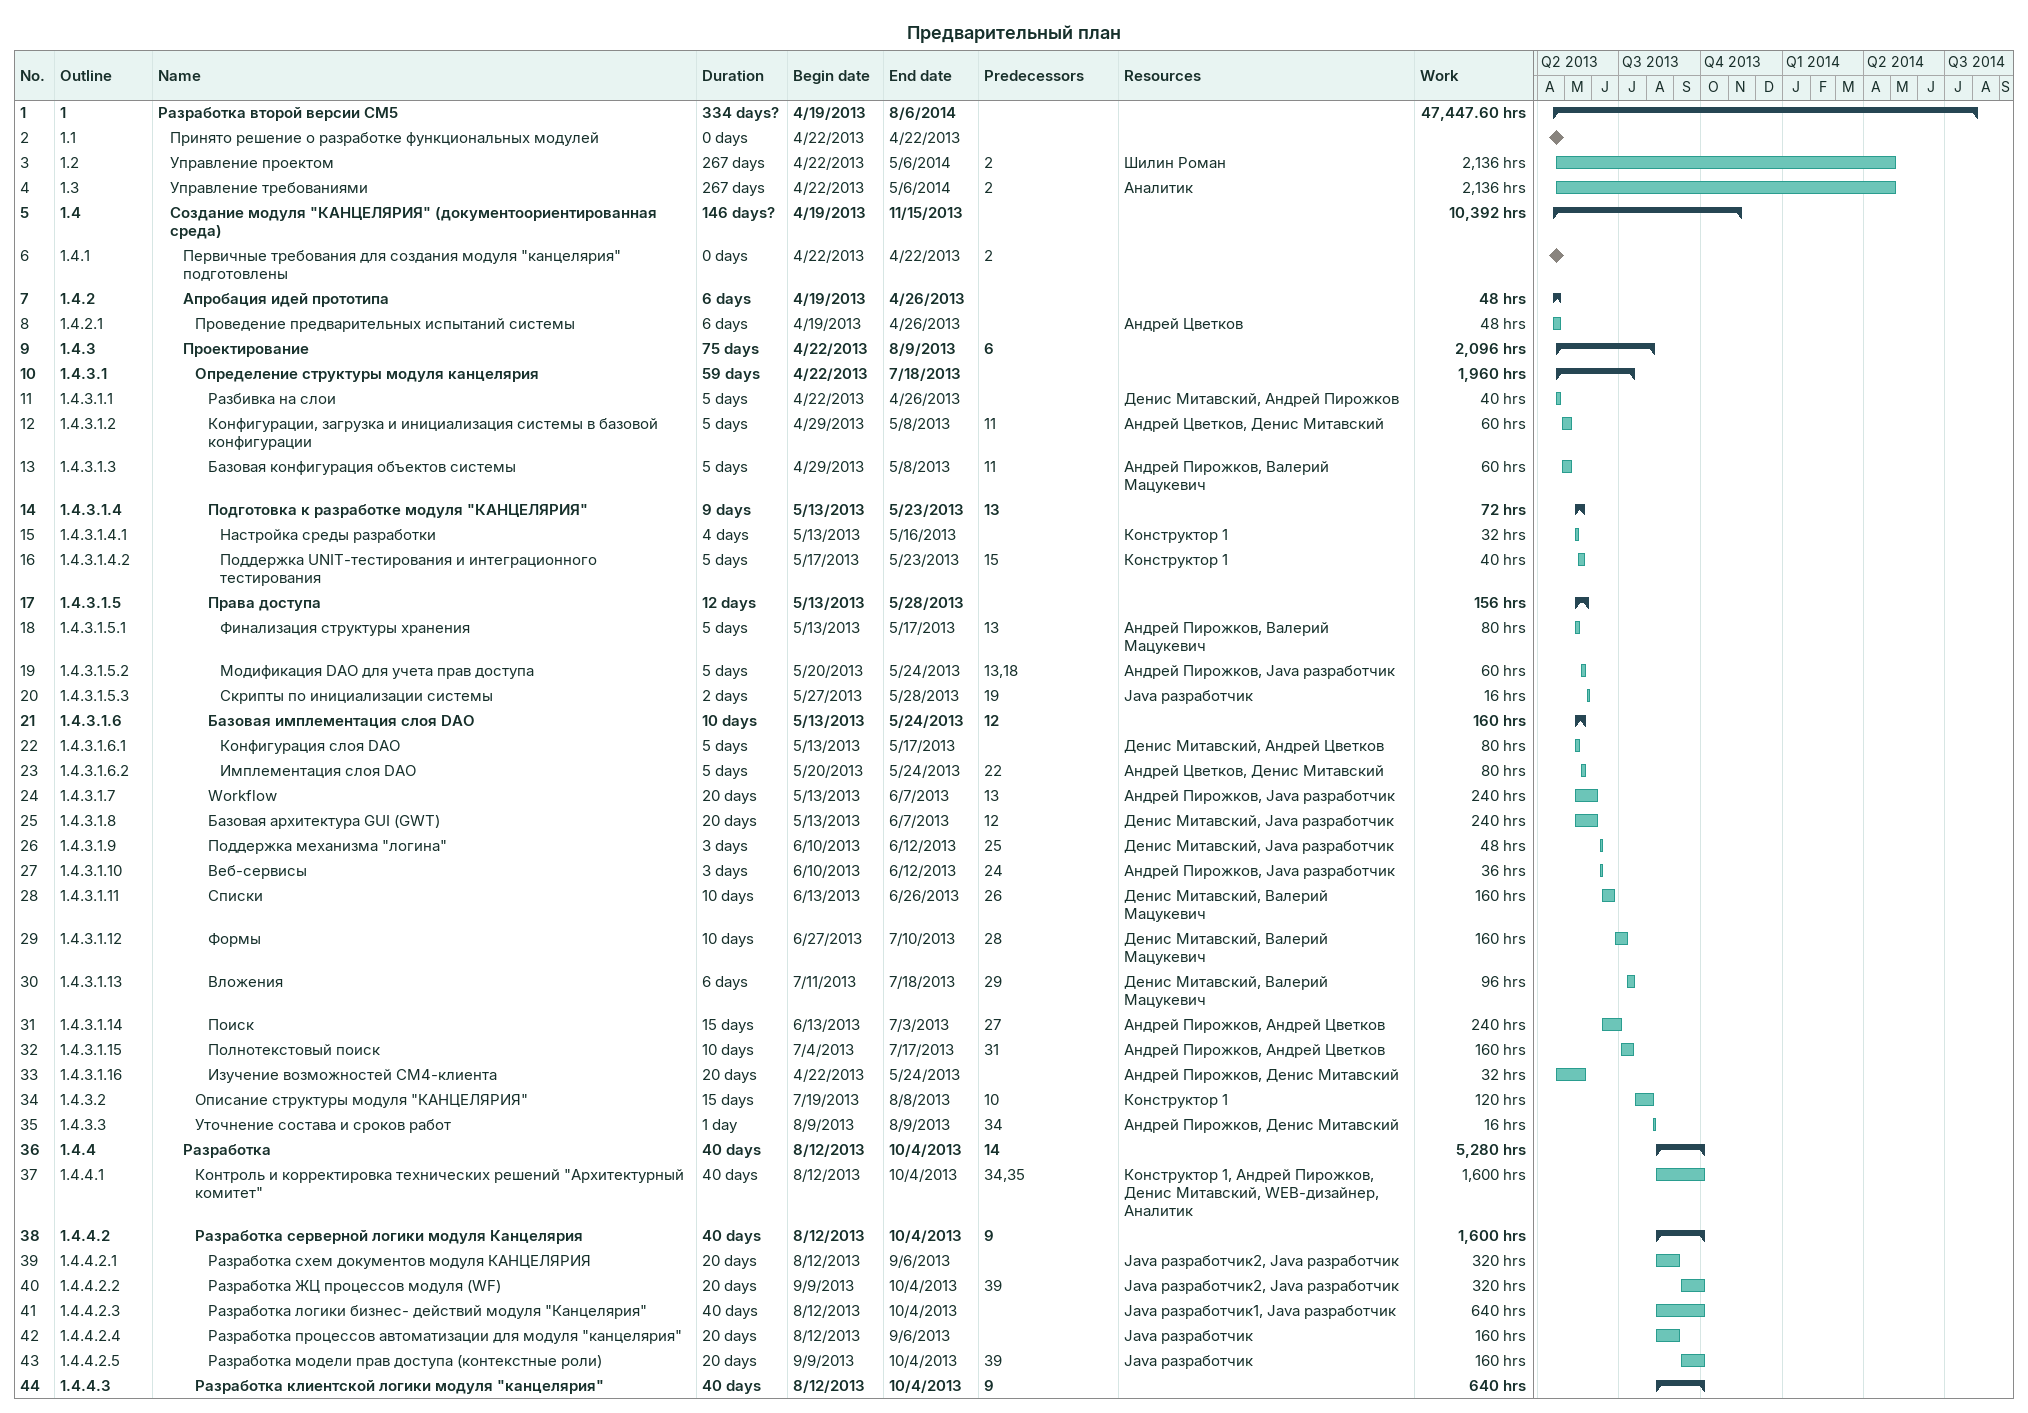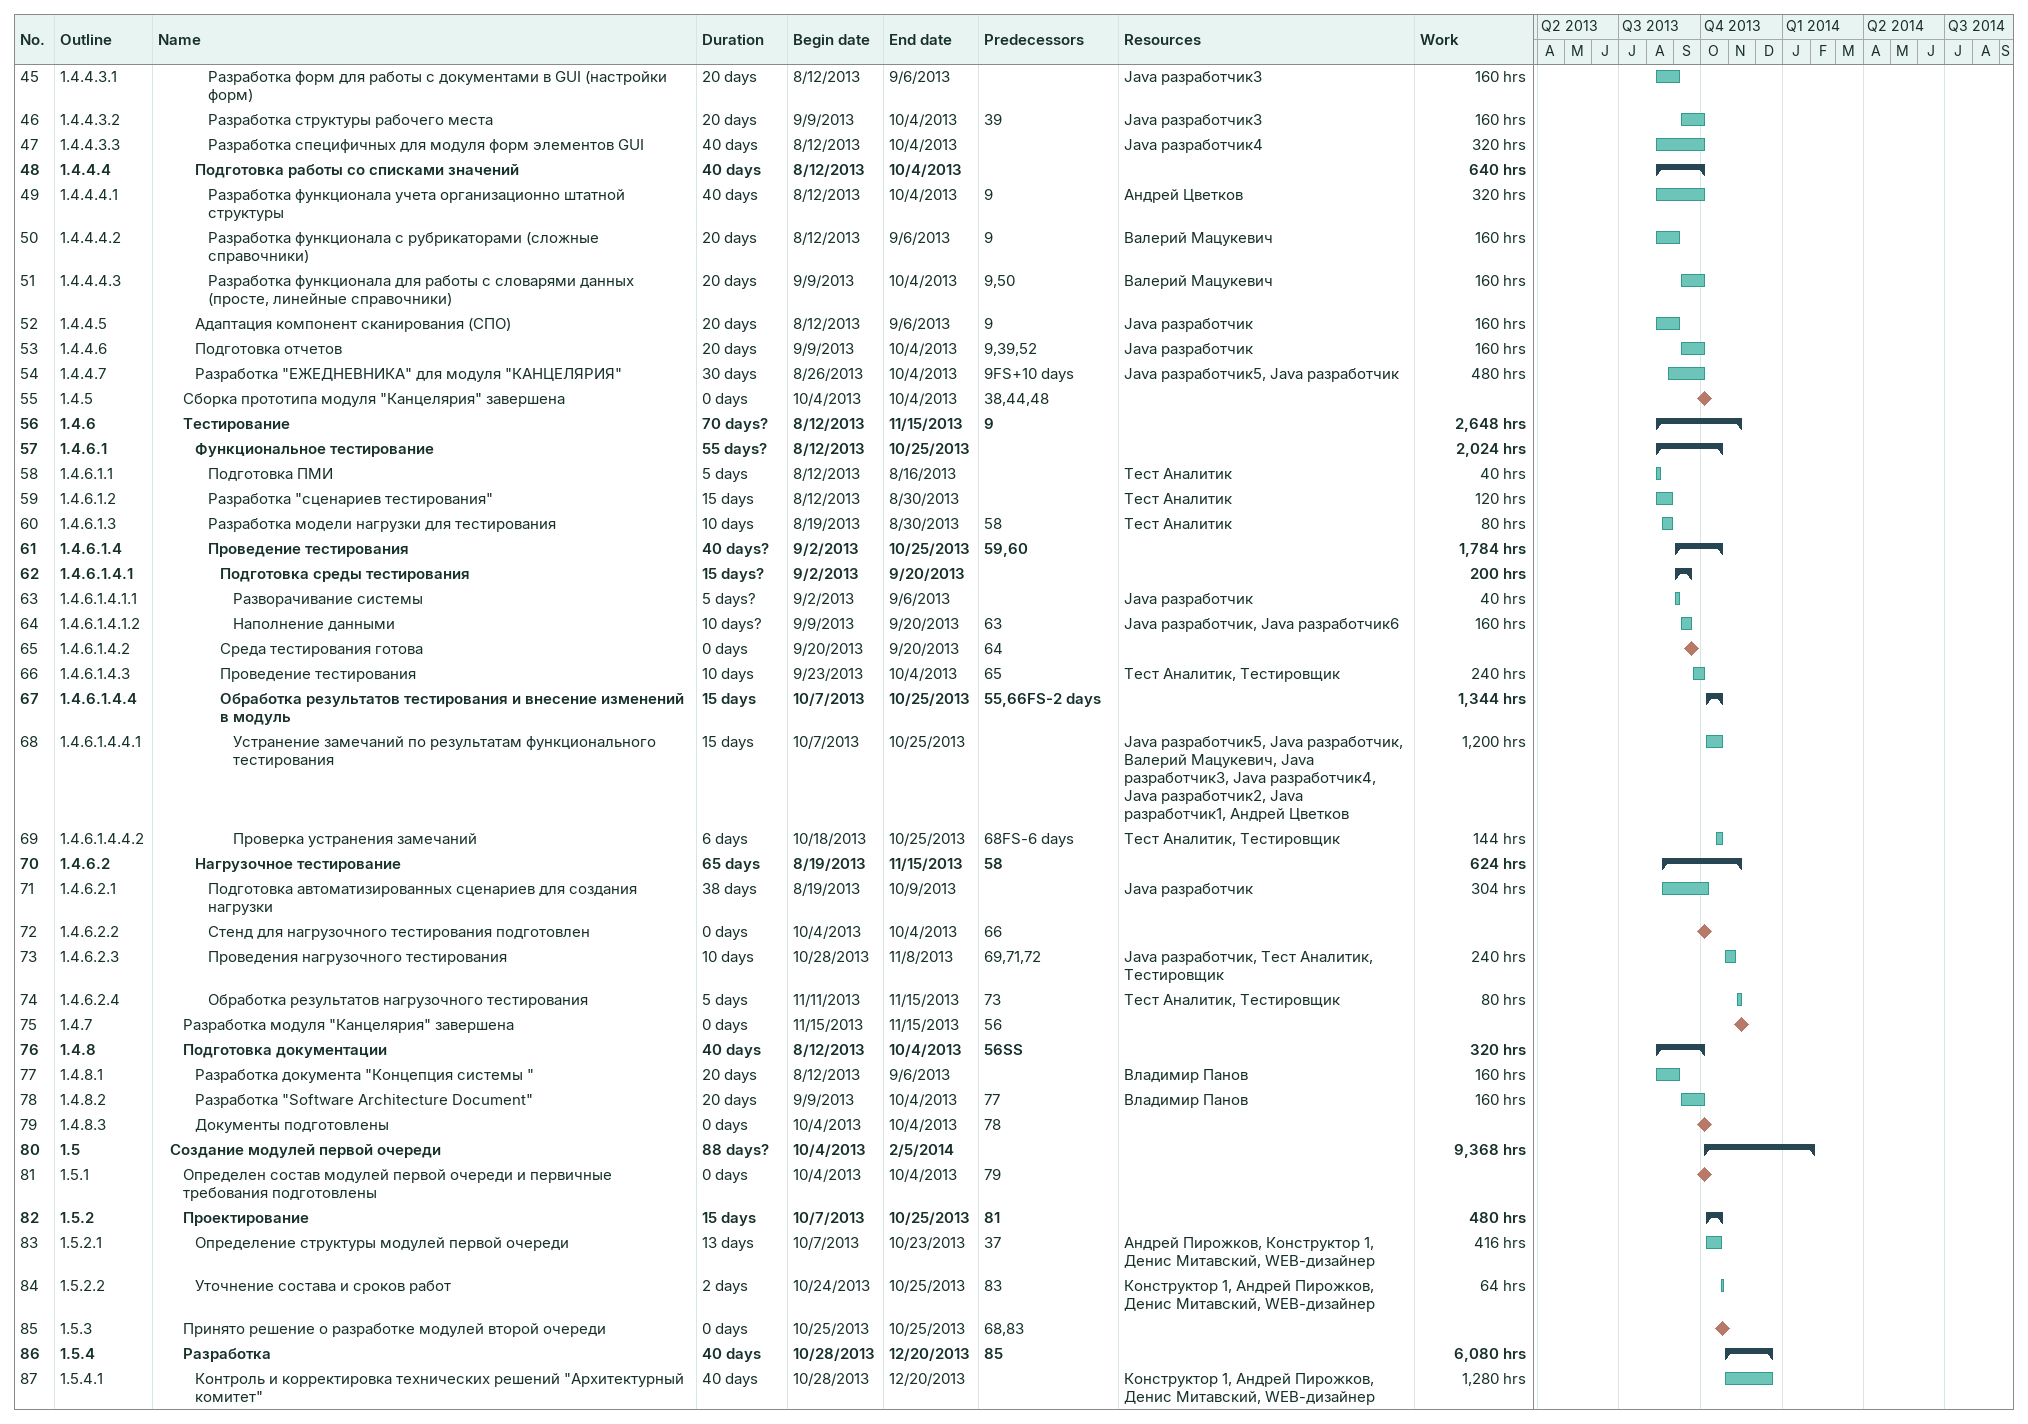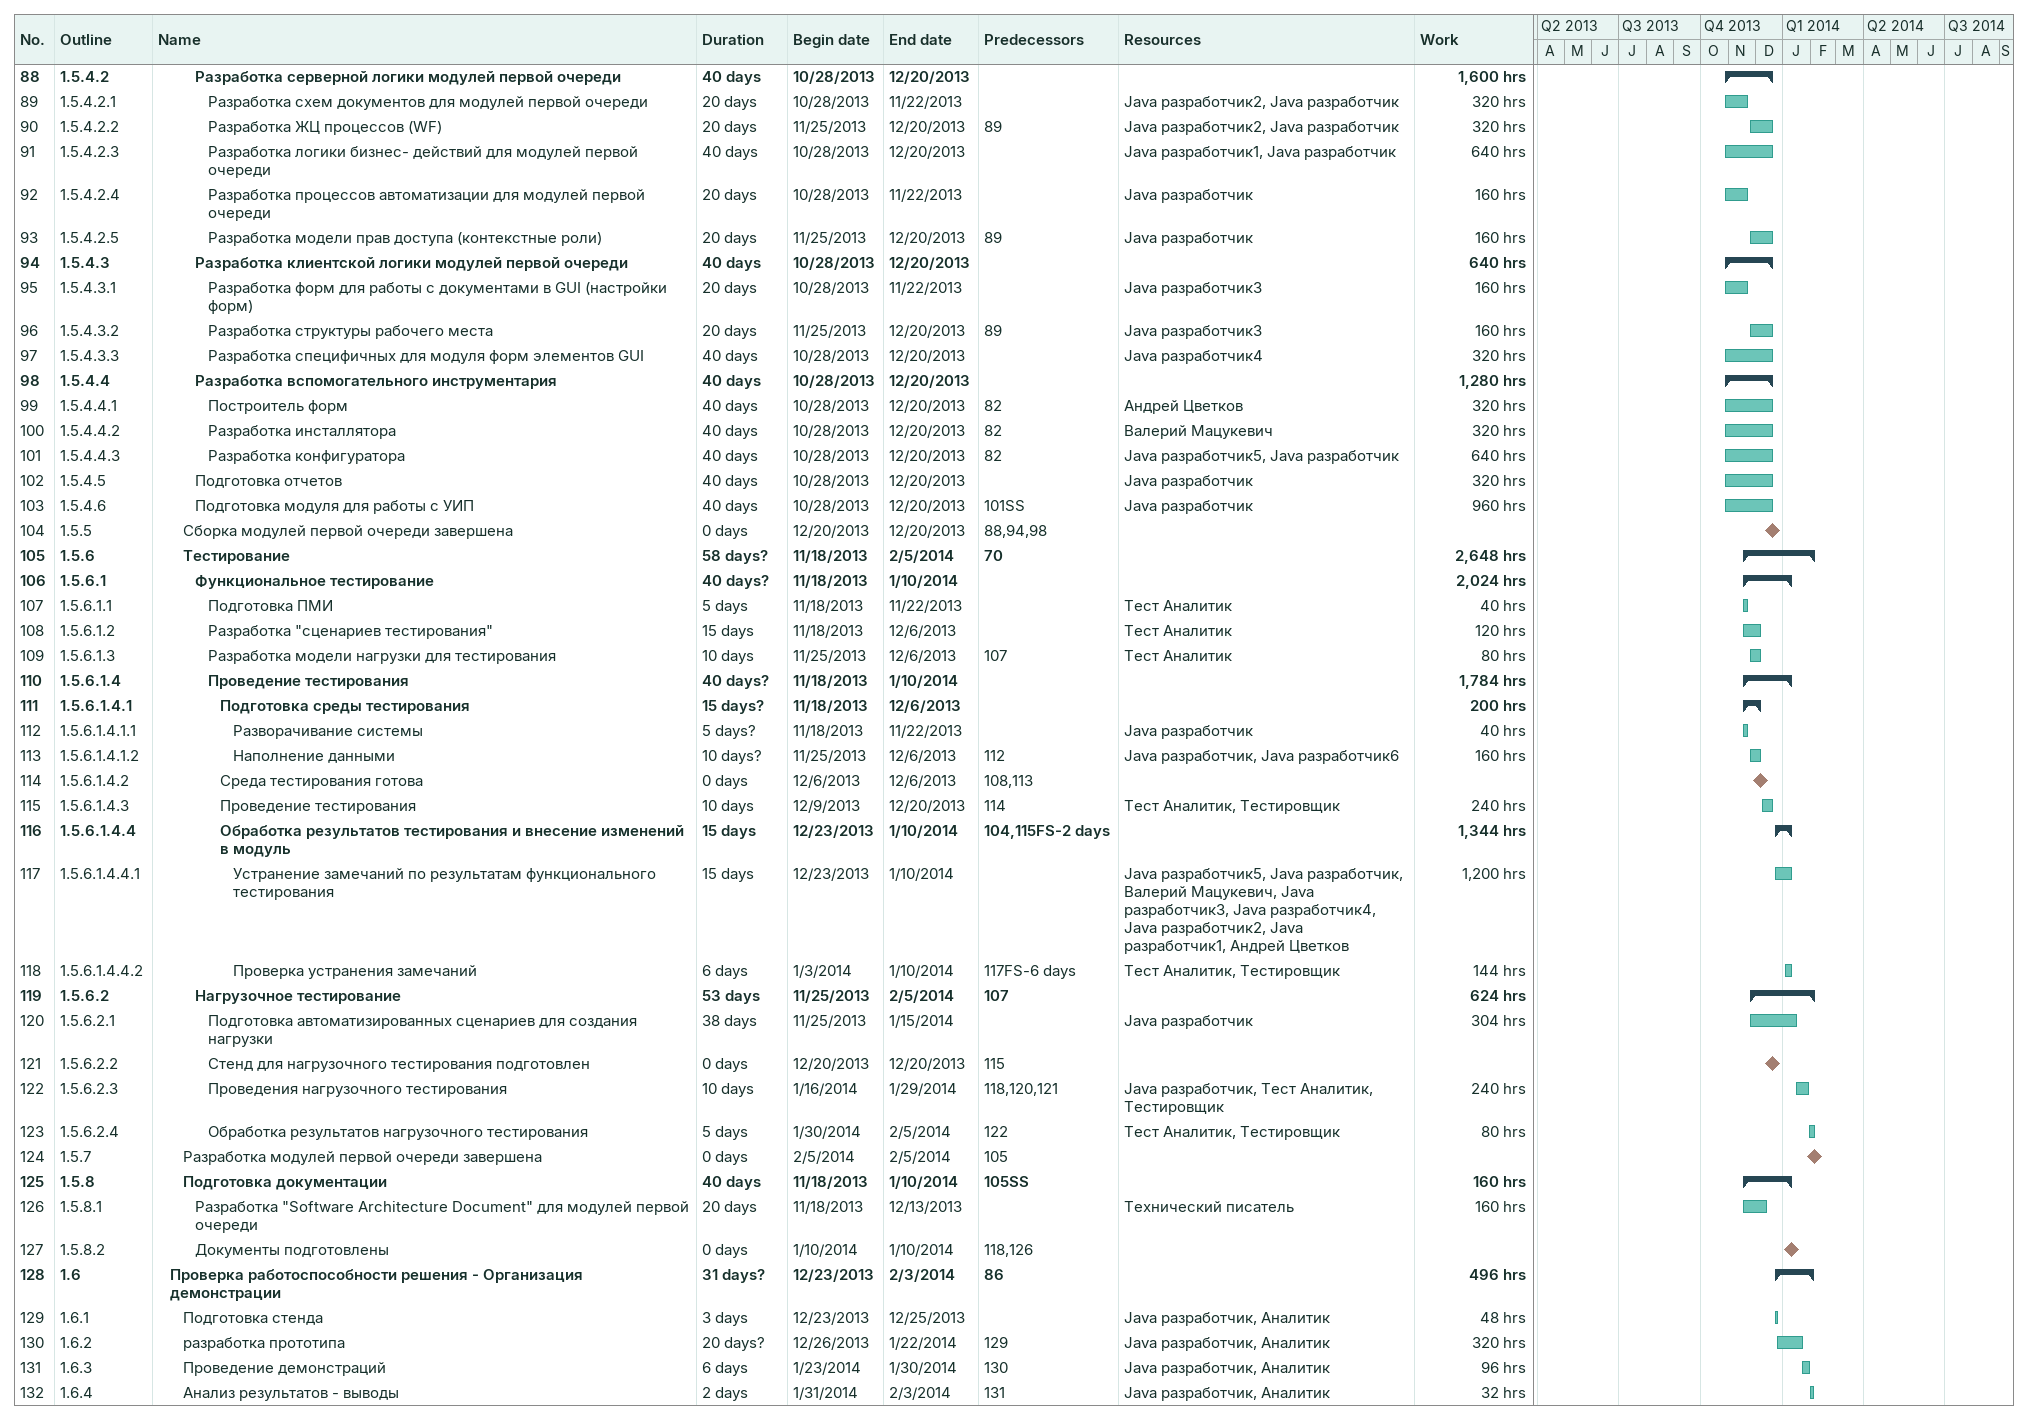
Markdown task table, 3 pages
Предварительный план

| ID | WBS | Task | Duration | Start | Finish | Predecessors | Resources | Work (h) |
|---|---|---|---|---|---|---|---|---|
| 1 | 1 | **Разработка второй версии CM5** | 334d? | 2013-04-19 | 2014-08-06 |  |  | 47447.60 |
| 2 | 1.1 | Принято решение о разработке функциональных модулей | 0d | 2013-04-22 | 2013-04-22 |  |  |  |
| 3 | 1.2 | Управление проектом | 267d | 2013-04-22 | 2014-05-06 | 2 | Шилин Роман | 2136 |
| 4 | 1.3 | Управление требованиями | 267d | 2013-04-22 | 2014-05-06 | 2 | Аналитик | 2136 |
| 5 | 1.4 | **Создание модуля "КАНЦЕЛЯРИЯ" (документоориентированная среда)** | 146d? | 2013-04-19 | 2013-11-15 |  |  | 10392 |
| 6 | 1.4.1 | Первичные требования для создания модуля "канцелярия" подготовлены | 0d | 2013-04-22 | 2013-04-22 | 2 |  |  |
| 7 | 1.4.2 | **Апробация идей прототипа** | 6d | 2013-04-19 | 2013-04-26 |  |  | 48 |
| 8 | 1.4.2.1 | Проведение предварительных испытаний системы | 6d | 2013-04-19 | 2013-04-26 |  | Андрей Цветков | 48 |
| 9 | 1.4.3 | **Проектирование** | 75d | 2013-04-22 | 2013-08-09 | 6 |  | 2096 |
| 10 | 1.4.3.1 | **Определение структуры модуля канцелярия** | 59d | 2013-04-22 | 2013-07-18 |  |  | 1960 |
| 11 | 1.4.3.1.1 | Разбивка на слои | 5d | 2013-04-22 | 2013-04-26 |  | Денис Митавский, Андрей Пирожков | 40 |
| 12 | 1.4.3.1.2 | Конфигурации, загрузка и инициализация системы в базовой конфигурации | 5d | 2013-04-29 | 2013-05-08 | 11 | Андрей Цветков, Денис Митавский | 60 |
| 13 | 1.4.3.1.3 | Базовая конфигурация объектов системы | 5d | 2013-04-29 | 2013-05-08 | 11 | Андрей Пирожков, Валерий Мацукевич | 60 |
| 14 | 1.4.3.1.4 | **Подготовка к разработке модуля "КАНЦЕЛЯРИЯ"** | 9d | 2013-05-13 | 2013-05-23 | 13 |  | 72 |
| 15 | 1.4.3.1.4.1 | Настройка среды разработки | 4d | 2013-05-13 | 2013-05-16 |  | Конструктор 1 | 32 |
| 16 | 1.4.3.1.4.2 | Поддержка UNIT-тестирования и интеграционного тестирования | 5d | 2013-05-17 | 2013-05-23 | 15 | Конструктор 1 | 40 |
| 17 | 1.4.3.1.5 | **Права доступа** | 12d | 2013-05-13 | 2013-05-28 |  |  | 156 |
| 18 | 1.4.3.1.5.1 | Финализация структуры хранения | 5d | 2013-05-13 | 2013-05-17 | 13 | Андрей Пирожков, Валерий Мацукевич | 80 |
| 19 | 1.4.3.1.5.2 | Модификация DAO для учета прав доступа | 5d | 2013-05-20 | 2013-05-24 | 13, 18 | Андрей Пирожков, Java разработчик | 60 |
| 20 | 1.4.3.1.5.3 | Скрипты по инициализации системы | 2d | 2013-05-27 | 2013-05-28 | 19 | Java разработчик | 16 |
| 21 | 1.4.3.1.6 | **Базовая имплементация слоя DAO** | 10d | 2013-05-13 | 2013-05-24 | 12 |  | 160 |
| 22 | 1.4.3.1.6.1 | Конфигурация слоя DAO | 5d | 2013-05-13 | 2013-05-17 |  | Денис Митавский, Андрей Цветков | 80 |
| 23 | 1.4.3.1.6.2 | Имплементация слоя DAO | 5d | 2013-05-20 | 2013-05-24 | 22 | Андрей Цветков, Денис Митавский | 80 |
| 24 | 1.4.3.1.7 | Workflow | 20d | 2013-05-13 | 2013-06-07 | 13 | Андрей Пирожков, Java разработчик | 240 |
| 25 | 1.4.3.1.8 | Базовая архитектура GUI (GWT) | 20d | 2013-05-13 | 2013-06-07 | 12 | Денис Митавский, Java разработчик | 240 |
| 26 | 1.4.3.1.9 | Поддержка механизма "логина" | 3d | 2013-06-10 | 2013-06-12 | 25 | Денис Митавский, Java разработчик | 48 |
| 27 | 1.4.3.1.10 | Веб-сервисы | 3d | 2013-06-10 | 2013-06-12 | 24 | Андрей Пирожков, Java разработчик | 36 |
| 28 | 1.4.3.1.11 | Списки | 10d | 2013-06-13 | 2013-06-26 | 26 | Денис Митавский, Валерий Мацукевич | 160 |
| 29 | 1.4.3.1.12 | Формы | 10d | 2013-06-27 | 2013-07-10 | 28 | Денис Митавский, Валерий Мацукевич | 160 |
| 30 | 1.4.3.1.13 | Вложения | 6d | 2013-07-11 | 2013-07-18 | 29 | Денис Митавский, Валерий Мацукевич | 96 |
| 31 | 1.4.3.1.14 | Поиск | 15d | 2013-06-13 | 2013-07-03 | 27 | Андрей Пирожков, Андрей Цветков | 240 |
| 32 | 1.4.3.1.15 | Полнотекстовый поиск | 10d | 2013-07-04 | 2013-07-17 | 31 | Андрей Пирожков, Андрей Цветков | 160 |
| 33 | 1.4.3.1.16 | Изучение возможностей CM4-клиента | 20d | 2013-04-22 | 2013-05-24 |  | Андрей Пирожков, Денис Митавский | 32 |
| 34 | 1.4.3.2 | Описание структуры модуля "КАНЦЕЛЯРИЯ" | 15d | 2013-07-19 | 2013-08-08 | 10 | Конструктор 1 | 120 |
| 35 | 1.4.3.3 | Уточнение состава и сроков работ | 1d | 2013-08-09 | 2013-08-09 | 34 | Андрей Пирожков, Денис Митавский | 16 |
| 36 | 1.4.4 | **Разработка** | 40d | 2013-08-12 | 2013-10-04 | 14 |  | 5280 |
| 37 | 1.4.4.1 | Контроль и корректировка технических решений "Архитектурный комитет" | 40d | 2013-08-12 | 2013-10-04 | 34, 35 | Конструктор 1, Андрей Пирожков, Денис Митавский, WEB-дизайнер, Аналитик | 1600 |
| 38 | 1.4.4.2 | **Разработка серверной логики модуля Канцелярия** | 40d | 2013-08-12 | 2013-10-04 | 9 |  | 1600 |
| 39 | 1.4.4.2.1 | Разработка схем документов модуля КАНЦЕЛЯРИЯ | 20d | 2013-08-12 | 2013-09-06 |  | Java разработчик2, Java разработчик | 320 |
| 40 | 1.4.4.2.2 | Разработка ЖЦ процессов модуля (WF) | 20d | 2013-09-09 | 2013-10-04 | 39 | Java разработчик2, Java разработчик | 320 |
| 41 | 1.4.4.2.3 | Разработка логики бизнес- действий модуля "Канцелярия" | 40d | 2013-08-12 | 2013-10-04 |  | Java разработчик1, Java разработчик | 640 |
| 42 | 1.4.4.2.4 | Разработка процессов автоматизации для модуля "канцелярия" | 20d | 2013-08-12 | 2013-09-06 |  | Java разработчик | 160 |
| 43 | 1.4.4.2.5 | Разработка модели прав доступа (контекстные роли) | 20d | 2013-09-09 | 2013-10-04 | 39 | Java разработчик | 160 |
| 44 | 1.4.4.3 | **Разработка клиентской логики модуля "канцелярия"** | 40d | 2013-08-12 | 2013-10-04 | 9 |  | 640 |
| 45 | 1.4.4.3.1 | Разработка форм для работы с документами в GUI (настройки форм) | 20d | 2013-08-12 | 2013-09-06 |  | Java разработчик3 | 160 |
| 46 | 1.4.4.3.2 | Разработка структуры рабочего места | 20d | 2013-09-09 | 2013-10-04 | 39 | Java разработчик3 | 160 |
| 47 | 1.4.4.3.3 | Разработка специфичных для модуля форм элементов GUI | 40d | 2013-08-12 | 2013-10-04 |  | Java разработчик4 | 320 |
| 48 | 1.4.4.4 | **Подготовка работы со списками значений** | 40d | 2013-08-12 | 2013-10-04 |  |  | 640 |
| 49 | 1.4.4.4.1 | Разработка функционала учета организационно штатной структуры | 40d | 2013-08-12 | 2013-10-04 | 9 | Андрей Цветков | 320 |
| 50 | 1.4.4.4.2 | Разработка функционала с рубрикаторами (сложные справочники) | 20d | 2013-08-12 | 2013-09-06 | 9 | Валерий Мацукевич | 160 |
| 51 | 1.4.4.4.3 | Разработка функционала для работы с словарями данных (просте, линейные справочники) | 20d | 2013-09-09 | 2013-10-04 | 9, 50 | Валерий Мацукевич | 160 |
| 52 | 1.4.4.5 | Адаптация компонент сканирования (СПО) | 20d | 2013-08-12 | 2013-09-06 | 9 | Java разработчик | 160 |
| 53 | 1.4.4.6 | Подготовка отчетов | 20d | 2013-09-09 | 2013-10-04 | 9, 39, 52 | Java разработчик | 160 |
| 54 | 1.4.4.7 | Разработка "ЕЖЕДНЕВНИКА" для модуля "КАНЦЕЛЯРИЯ" | 30d | 2013-08-26 | 2013-10-04 | 9FS+10d | Java разработчик5, Java разработчик | 480 |
| 55 | 1.4.5 | Сборка прототипа модуля "Канцелярия" завершена | 0d | 2013-10-04 | 2013-10-04 | 38, 44, 48 |  |  |
| 56 | 1.4.6 | **Тестирование** | 70d? | 2013-08-12 | 2013-11-15 | 9 |  | 2648 |
| 57 | 1.4.6.1 | **Функциональное тестирование** | 55d? | 2013-08-12 | 2013-10-25 |  |  | 2024 |
| 58 | 1.4.6.1.1 | Подготовка ПМИ | 5d | 2013-08-12 | 2013-08-16 |  | Тест Аналитик | 40 |
| 59 | 1.4.6.1.2 | Разработка "сценариев тестирования" | 15d | 2013-08-12 | 2013-08-30 |  | Тест Аналитик | 120 |
| 60 | 1.4.6.1.3 | Разработка модели нагрузки для тестирования | 10d | 2013-08-19 | 2013-08-30 | 58 | Тест Аналитик | 80 |
| 61 | 1.4.6.1.4 | **Проведение тестирования** | 40d? | 2013-09-02 | 2013-10-25 | 59, 60 |  | 1784 |
| 62 | 1.4.6.1.4.1 | **Подготовка среды тестирования** | 15d? | 2013-09-02 | 2013-09-20 |  |  | 200 |
| 63 | 1.4.6.1.4.1.1 | Разворачивание системы | 5d? | 2013-09-02 | 2013-09-06 |  | Java разработчик | 40 |
| 64 | 1.4.6.1.4.1.2 | Наполнение данными | 10d? | 2013-09-09 | 2013-09-20 | 63 | Java разработчик, Java разработчик6 | 160 |
| 65 | 1.4.6.1.4.2 | Среда тестирования готова | 0d | 2013-09-20 | 2013-09-20 | 64 |  |  |
| 66 | 1.4.6.1.4.3 | Проведение тестирования | 10d | 2013-09-23 | 2013-10-04 | 65 | Тест Аналитик, Тестировщик | 240 |
| 67 | 1.4.6.1.4.4 | **Обработка результатов тестирования и внесение изменений в модуль** | 15d | 2013-10-07 | 2013-10-25 | 55, 66FS-2d |  | 1344 |
| 68 | 1.4.6.1.4.4.1 | Устранение замечаний по результатам функционального тестирования | 15d | 2013-10-07 | 2013-10-25 |  | Java разработчик5, Java разработчик, Валерий Мацукевич, Java разработчик3, Java разработчик4, Java разработчик2, Java разработчик1, Андрей Цветков | 1200 |
| 69 | 1.4.6.1.4.4.2 | Проверка устранения замечаний | 6d | 2013-10-18 | 2013-10-25 | 68FS-6d | Тест Аналитик, Тестировщик | 144 |
| 70 | 1.4.6.2 | **Нагрузочное тестирование** | 65d | 2013-08-19 | 2013-11-15 | 58 |  | 624 |
| 71 | 1.4.6.2.1 | Подготовка автоматизированных сценариев для создания нагрузки | 38d | 2013-08-19 | 2013-10-09 |  | Java разработчик | 304 |
| 72 | 1.4.6.2.2 | Стенд для нагрузочного тестирования подготовлен | 0d | 2013-10-04 | 2013-10-04 | 66 |  |  |
| 73 | 1.4.6.2.3 | Проведения нагрузочного тестирования | 10d | 2013-10-28 | 2013-11-08 | 69, 71, 72 | Java разработчик, Тест Аналитик, Тестировщик | 240 |
| 74 | 1.4.6.2.4 | Обработка результатов нагрузочного тестирования | 5d | 2013-11-11 | 2013-11-15 | 73 | Тест Аналитик, Тестировщик | 80 |
| 75 | 1.4.7 | Разработка модуля "Канцелярия" завершена | 0d | 2013-11-15 | 2013-11-15 | 56 |  |  |
| 76 | 1.4.8 | **Подготовка документации** | 40d | 2013-08-12 | 2013-10-04 | 56SS |  | 320 |
| 77 | 1.4.8.1 | Разработка документа "Концепция системы " | 20d | 2013-08-12 | 2013-09-06 |  | Владимир Панов | 160 |
| 78 | 1.4.8.2 | Разработка "Software Architecture Document" | 20d | 2013-09-09 | 2013-10-04 | 77 | Владимир Панов | 160 |
| 79 | 1.4.8.3 | Документы подготовлены | 0d | 2013-10-04 | 2013-10-04 | 78 |  |  |
| 80 | 1.5 | **Создание модулей первой очереди** | 88d? | 2013-10-04 | 2014-02-05 |  |  | 9368 |
| 81 | 1.5.1 | Определен состав модулей первой очереди и первичные требования подготовлены | 0d | 2013-10-04 | 2013-10-04 | 79 |  |  |
| 82 | 1.5.2 | **Проектирование** | 15d | 2013-10-07 | 2013-10-25 | 81 |  | 480 |
| 83 | 1.5.2.1 | Определение структуры модулей первой очереди | 13d | 2013-10-07 | 2013-10-23 | 37 | Андрей Пирожков, Конструктор 1, Денис Митавский, WEB-дизайнер | 416 |
| 84 | 1.5.2.2 | Уточнение состава и сроков работ | 2d | 2013-10-24 | 2013-10-25 | 83 | Конструктор 1, Андрей Пирожков, Денис Митавский, WEB-дизайнер | 64 |
| 85 | 1.5.3 | Принято решение о разработке модулей второй очереди | 0d | 2013-10-25 | 2013-10-25 | 68, 83 |  |  |
| 86 | 1.5.4 | **Разработка** | 40d | 2013-10-28 | 2013-12-20 | 85 |  | 6080 |
| 87 | 1.5.4.1 | Контроль и корректировка технических решений "Архитектурный комитет" | 40d | 2013-10-28 | 2013-12-20 |  | Конструктор 1, Андрей Пирожков, Денис Митавский, WEB-дизайнер | 1280 |
| 88 | 1.5.4.2 | **Разработка серверной логики модулей первой очереди** | 40d | 2013-10-28 | 2013-12-20 |  |  | 1600 |
| 89 | 1.5.4.2.1 | Разработка схем документов для модулей первой очереди | 20d | 2013-10-28 | 2013-11-22 |  | Java разработчик2, Java разработчик | 320 |
| 90 | 1.5.4.2.2 | Разработка ЖЦ процессов (WF) | 20d | 2013-11-25 | 2013-12-20 | 89 | Java разработчик2, Java разработчик | 320 |
| 91 | 1.5.4.2.3 | Разработка логики бизнес- действий для модулей первой очереди | 40d | 2013-10-28 | 2013-12-20 |  | Java разработчик1, Java разработчик | 640 |
| 92 | 1.5.4.2.4 | Разработка процессов автоматизации для модулей первой очереди | 20d | 2013-10-28 | 2013-11-22 |  | Java разработчик | 160 |
| 93 | 1.5.4.2.5 | Разработка модели прав доступа (контекстные роли) | 20d | 2013-11-25 | 2013-12-20 | 89 | Java разработчик | 160 |
| 94 | 1.5.4.3 | **Разработка клиентской логики модулей первой очереди** | 40d | 2013-10-28 | 2013-12-20 |  |  | 640 |
| 95 | 1.5.4.3.1 | Разработка форм для работы с документами в GUI (настройки форм) | 20d | 2013-10-28 | 2013-11-22 |  | Java разработчик3 | 160 |
| 96 | 1.5.4.3.2 | Разработка структуры рабочего места | 20d | 2013-11-25 | 2013-12-20 | 89 | Java разработчик3 | 160 |
| 97 | 1.5.4.3.3 | Разработка специфичных для модуля форм элементов GUI | 40d | 2013-10-28 | 2013-12-20 |  | Java разработчик4 | 320 |
| 98 | 1.5.4.4 | **Разработка вспомогательного инструментария** | 40d | 2013-10-28 | 2013-12-20 |  |  | 1280 |
| 99 | 1.5.4.4.1 | Построитель форм | 40d | 2013-10-28 | 2013-12-20 | 82 | Андрей Цветков | 320 |
| 100 | 1.5.4.4.2 | Разработка инсталлятора | 40d | 2013-10-28 | 2013-12-20 | 82 | Валерий Мацукевич | 320 |
| 101 | 1.5.4.4.3 | Разработка конфигуратора | 40d | 2013-10-28 | 2013-12-20 | 82 | Java разработчик5, Java разработчик | 640 |
| 102 | 1.5.4.5 | Подготовка отчетов | 40d | 2013-10-28 | 2013-12-20 |  | Java разработчик | 320 |
| 103 | 1.5.4.6 | Подготовка модуля для работы с УИП | 40d | 2013-10-28 | 2013-12-20 | 101SS | Java разработчик | 960 |
| 104 | 1.5.5 | Сборка модулей первой очереди завершена | 0d | 2013-12-20 | 2013-12-20 | 88, 94, 98 |  |  |
| 105 | 1.5.6 | **Тестирование** | 58d? | 2013-11-18 | 2014-02-05 | 70 |  | 2648 |
| 106 | 1.5.6.1 | **Функциональное тестирование** | 40d? | 2013-11-18 | 2014-01-10 |  |  | 2024 |
| 107 | 1.5.6.1.1 | Подготовка ПМИ | 5d | 2013-11-18 | 2013-11-22 |  | Тест Аналитик | 40 |
| 108 | 1.5.6.1.2 | Разработка "сценариев тестирования" | 15d | 2013-11-18 | 2013-12-06 |  | Тест Аналитик | 120 |
| 109 | 1.5.6.1.3 | Разработка модели нагрузки для тестирования | 10d | 2013-11-25 | 2013-12-06 | 107 | Тест Аналитик | 80 |
| 110 | 1.5.6.1.4 | **Проведение тестирования** | 40d? | 2013-11-18 | 2014-01-10 |  |  | 1784 |
| 111 | 1.5.6.1.4.1 | **Подготовка среды тестирования** | 15d? | 2013-11-18 | 2013-12-06 |  |  | 200 |
| 112 | 1.5.6.1.4.1.1 | Разворачивание системы | 5d? | 2013-11-18 | 2013-11-22 |  | Java разработчик | 40 |
| 113 | 1.5.6.1.4.1.2 | Наполнение данными | 10d? | 2013-11-25 | 2013-12-06 | 112 | Java разработчик, Java разработчик6 | 160 |
| 114 | 1.5.6.1.4.2 | Среда тестирования готова | 0d | 2013-12-06 | 2013-12-06 | 108, 113 |  |  |
| 115 | 1.5.6.1.4.3 | Проведение тестирования | 10d | 2013-12-09 | 2013-12-20 | 114 | Тест Аналитик, Тестировщик | 240 |
| 116 | 1.5.6.1.4.4 | **Обработка результатов тестирования и внесение изменений в модуль** | 15d | 2013-12-23 | 2014-01-10 | 104, 115FS-2d |  | 1344 |
| 117 | 1.5.6.1.4.4.1 | Устранение замечаний по результатам функционального тестирования | 15d | 2013-12-23 | 2014-01-10 |  | Java разработчик5, Java разработчик, Валерий Мацукевич, Java разработчик3, Java разработчик4, Java разработчик2, Java разработчик1, Андрей Цветков | 1200 |
| 118 | 1.5.6.1.4.4.2 | Проверка устранения замечаний | 6d | 2014-01-03 | 2014-01-10 | 117FS-6d | Тест Аналитик, Тестировщик | 144 |
| 119 | 1.5.6.2 | **Нагрузочное тестирование** | 53d | 2013-11-25 | 2014-02-05 | 107 |  | 624 |
| 120 | 1.5.6.2.1 | Подготовка автоматизированных сценариев для создания нагрузки | 38d | 2013-11-25 | 2014-01-15 |  | Java разработчик | 304 |
| 121 | 1.5.6.2.2 | Стенд для нагрузочного тестирования подготовлен | 0d | 2013-12-20 | 2013-12-20 | 115 |  |  |
| 122 | 1.5.6.2.3 | Проведения нагрузочного тестирования | 10d | 2014-01-16 | 2014-01-29 | 118, 120, 121 | Java разработчик, Тест Аналитик, Тестировщик | 240 |
| 123 | 1.5.6.2.4 | Обработка результатов нагрузочного тестирования | 5d | 2014-01-30 | 2014-02-05 | 122 | Тест Аналитик, Тестировщик | 80 |
| 124 | 1.5.7 | Разработка модулей первой очереди завершена | 0d | 2014-02-05 | 2014-02-05 | 105 |  |  |
| 125 | 1.5.8 | **Подготовка документации** | 40d | 2013-11-18 | 2014-01-10 | 105SS |  | 160 |
| 126 | 1.5.8.1 | Разработка "Software Architecture Document" для модулей первой очереди | 20d | 2013-11-18 | 2013-12-13 |  | Технический писатель | 160 |
| 127 | 1.5.8.2 | Документы подготовлены | 0d | 2014-01-10 | 2014-01-10 | 118, 126 |  |  |
| 128 | 1.6 | **Проверка работоспособности решения - Организация демонстрации** | 31d? | 2013-12-23 | 2014-02-03 | 86 |  | 496 |
| 129 | 1.6.1 | Подготовка стенда | 3d | 2013-12-23 | 2013-12-25 |  | Java разработчик, Аналитик | 48 |
| 130 | 1.6.2 | разработка прототипа | 20d? | 2013-12-26 | 2014-01-22 | 129 | Java разработчик, Аналитик | 320 |
| 131 | 1.6.3 | Проведение демонстраций | 6d | 2014-01-23 | 2014-01-30 | 130 | Java разработчик, Аналитик | 96 |
| 132 | 1.6.4 | Анализ результатов - выводы | 2d | 2014-01-31 | 2014-02-03 | 131 | Java разработчик, Аналитик | 32 |
